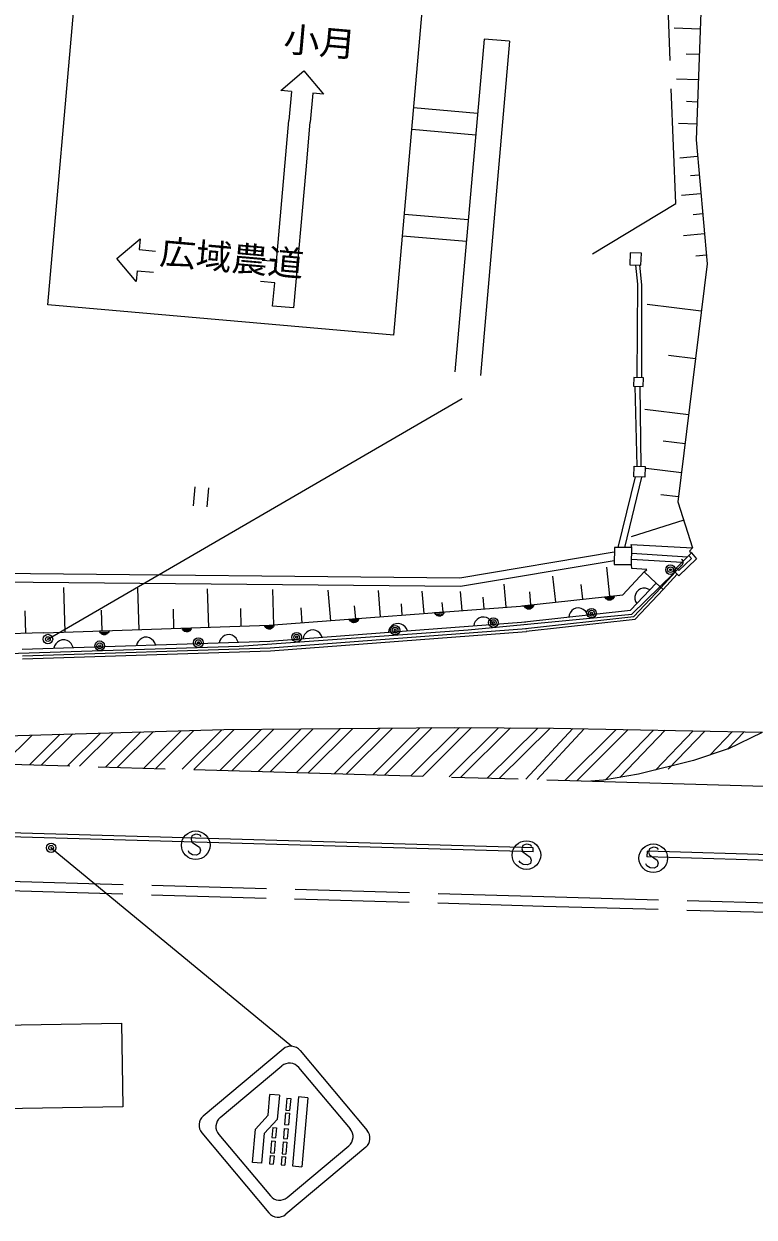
# Model space of a CAD drawing. Units: millimetres, scale not verified. Extents: x 40000 to 680000, y 20000 to 380000.
# Drawn here: x 407446 to 445698, y 277246 to 339799 of the extents above; entities that cross this region are included whole.
import ezdxf
from ezdxf.enums import TextEntityAlignment as Align

# ---------------------------------------------------------------- set-up
doc = ezdxf.new("R2010")
doc.units = ezdxf.units.MM
doc.header["$LTSCALE"] = 1000
doc.header["$PDMODE"] = 32
doc.header["$PDSIZE"] = 500
doc.linetypes.add('CHAIN', pattern=[18.5, 12, -1.5, 3.5, -1.5])
doc.linetypes.add('DASHED', pattern=[7.5, 6, -1.5])
for name, color, linetype, lineweight in [('M-BGD', 7, 'Continuous', 13), ('M-BMK', 2, 'CHAIN', 13), ('M-STR-STRC', 7, 'Continuous', 13)]:
    doc.layers.add(name, color=color, linetype=linetype, lineweight=lineweight)
doc.styles.add('ＭＳ ゴシック', font='')
doc.styles.get('ＭＳ ゴシック').set_extended_font_data('MS Gothic')

msp = doc.modelspace()

# ---------------------------------------------------------------- linework, layer by layer
at = {"layer": 'M-BGD'}
for p, q in [((442872, 339526), (441505, 339576)), ((442823, 338193), (442140, 338218)), ((442774, 336860), (441625, 336902)), ((442731, 335701), (442157, 335722)), ((442689, 334541), (441729, 334577)), ((442736, 332849), (441807, 332767)), ((442824, 331867), (442359, 331825)), ((442911, 330884), (441901, 330794)), ((443005, 329836), (442499, 329791)), ((443098, 328789), (442001, 328691)), ((443198, 327672), (442649, 327623)), ((442933, 324746), (440103, 325093)), ((442627, 322244), (441212, 322417)), ((439450, 320799), (439562, 316617)), ((439709, 320792), (439765, 316611)), ((442267, 319308), (439976, 319589)), ((442080, 317784), (440935, 317925)), ((439474, 316054), (438563, 312351)), ((439805, 316044), (438902, 312349)), ((441894, 316261), (440043, 316487)), ((416394, 315538), (416307, 314541)), ((417054, 314476), (417141, 315472)), ((441739, 315001), (440814, 315114)), ((442017, 313782), (439257, 312903)), ((438378, 312353), (438372, 311465)), ((439285, 312346), (438378, 312353)), ((439285, 312346), (439264, 312505)), ((439264, 312505), (442477, 312338)), ((439278, 311458), (439285, 312346)), ((442477, 312338), (442309, 312163)), ((442309, 312163), (442423, 312065)), ((438376, 312102), (430282, 310747)), ((438369, 311645), (430317, 310296)), ((439276, 311745), (441931, 311572)), ((439296, 312045), (442213, 311854)), ((441494, 311135), (442423, 312065)), ((442685, 311762), (441758, 310858)), ((442410, 311774), (441761, 311141)), ((441889, 311745), (441917, 311716)), ((441917, 311716), (441944, 311659)), ((441957, 311532), (441942, 311475)), ((441944, 311659), (441958, 311602)), ((441958, 311602), (441957, 311532)), ((442272, 311934), (442410, 311774)), ((442423, 312065), (442685, 311762)), ((430282, 310747), (392195, 311119)), ((438148, 309797), (437977, 311326)), ((438372, 311465), (439278, 311458)), ((438819, 309872), (439943, 311066)), ((439300, 311253), (439278, 311458)), ((439288, 308857), (441491, 311007)), ((440080, 311191), (439300, 311253)), ((439943, 311066), (440080, 311191)), ((439943, 311066), (440562, 310483)), ((440816, 310241), (441561, 311048)), ((440926, 310140), (441671, 310946)), ((441491, 311007), (441849, 311356)), ((441561, 311048), (441494, 311135)), ((441671, 310946), (441561, 311048)), ((441761, 311141), (441631, 311272)), ((441758, 310858), (441671, 310946)), ((441906, 311412), (441849, 311356)), ((441942, 311475), (441906, 311412)), ((430317, 310296), (392190, 310669)), ((432706, 309236), (432611, 310428)), ((435305, 309480), (435151, 310853)), ((436726, 309639), (436641, 310403)), ((439223, 309062), (440562, 310483)), ((440562, 310483), (440926, 310140)), ((409617, 307920), (409544, 310250)), ((413491, 308040), (413423, 310212)), ((417127, 308153), (417064, 310176)), ((420540, 308260), (420482, 310143)), ((423524, 308500), (423394, 310115)), ((426131, 308709), (426020, 310090)), ((428408, 308893), (428314, 310067)), ((430399, 309052), (430320, 310047)), ((431553, 309144), (431505, 309740)), ((433523, 309291), (438819, 309872)), ((434007, 309339), (433952, 310028)), ((437880, 309768), (438377, 309823)), ((437907, 309710), (437880, 309768)), ((438362, 309781), (437904, 309730)), ((437942, 309664), (437907, 309710)), ((437929, 309692), (438346, 309739)), ((437997, 309620), (437942, 309664)), ((438321, 309696), (437963, 309656)), ((438007, 309621), (438286, 309652)), ((438295, 309653), (438249, 309618)), ((438340, 309708), (438295, 309653)), ((438364, 309761), (438340, 309708)), ((438377, 309823), (438364, 309761)), ((439389, 308728), (440816, 310241)), ((439479, 309887), (439454, 309773)), ((439454, 309773), (439458, 309632)), ((439460, 308585), (440926, 310140)), ((439532, 310002), (439479, 309887)), ((439642, 310118), (439532, 310002)), ((439753, 310178), (439642, 310118)), ((439865, 310210), (439753, 310178)), ((440007, 310214), (439865, 310210)), ((440120, 310189), (440007, 310214)), ((440235, 310136), (440120, 310189)), ((407553, 307856), (407517, 309021)), ((411554, 307980), (411520, 309066)), ((415309, 308097), (415277, 309108)), ((418834, 308206), (418804, 309148)), ((420287, 308280), (433680, 309298)), ((422032, 308380), (421967, 309187)), ((424827, 308605), (424772, 309295)), ((427269, 308801), (427222, 309388)), ((429404, 308973), (429364, 309470)), ((433658, 309296), (434155, 309351)), ((433685, 309238), (433658, 309296)), ((433670, 308452), (439223, 309062)), ((434139, 309309), (433682, 309258)), ((433720, 309192), (433685, 309238)), ((433707, 309221), (434124, 309267)), ((433775, 309148), (433720, 309192)), ((434099, 309224), (433741, 309184)), ((433828, 309123), (433775, 309148)), ((433785, 309149), (434063, 309180)), ((433890, 309110), (433828, 309123)), ((434007, 309143), (433848, 309126)), ((433970, 309119), (433890, 309110)), ((434027, 309146), (433970, 309119)), ((434073, 309181), (434027, 309146)), ((434117, 309236), (434073, 309181)), ((434142, 309289), (434117, 309236)), ((434155, 309351), (434142, 309289)), ((436150, 309041), (436062, 308930)), ((436243, 309112), (436150, 309041)), ((436358, 309165), (436243, 309112)), ((436517, 309182), (436358, 309165)), ((436640, 309156), (436517, 309182)), ((436746, 309107), (436640, 309156)), ((436857, 309019), (436746, 309107)), ((436928, 308926), (436857, 309019)), ((438050, 309595), (437997, 309620)), ((438112, 309582), (438050, 309595)), ((438229, 309615), (438070, 309598)), ((438192, 309591), (438112, 309582)), ((438249, 309618), (438192, 309591)), ((439458, 309632), (439490, 309520)), ((439490, 309520), (439549, 309408)), ((420332, 307431), (433745, 308450)), ((424489, 308600), (424988, 308638)), ((424514, 308541), (424489, 308600)), ((424971, 308596), (424512, 308561)), ((424548, 308494), (424514, 308541)), ((424535, 308523), (424954, 308555)), ((424601, 308448), (424548, 308494)), ((424927, 308513), (424568, 308485)), ((424653, 308422), (424601, 308448)), ((424611, 308449), (424890, 308470)), ((424715, 308406), (424653, 308422)), ((424833, 308435), (424673, 308423)), ((424795, 308412), (424715, 308406)), ((424853, 308437), (424795, 308412)), ((424900, 308470), (424853, 308437)), ((424947, 308524), (424900, 308470)), ((424973, 308576), (424947, 308524)), ((424988, 308638), (424973, 308576)), ((428960, 308939), (429459, 308977)), ((428985, 308881), (428960, 308939)), ((429442, 308936), (428983, 308901)), ((429018, 308834), (428985, 308881)), ((429006, 308863), (429425, 308894)), ((429072, 308787), (429018, 308834)), ((429398, 308852), (429039, 308825)), ((429124, 308761), (429072, 308787)), ((429082, 308788), (429361, 308809)), ((429185, 308746), (429124, 308761)), ((429304, 308775), (429144, 308763)), ((429265, 308752), (429185, 308746)), ((429324, 308776), (429265, 308752)), ((429371, 308810), (429324, 308776)), ((429417, 308864), (429371, 308810)), ((429443, 308916), (429417, 308864)), ((429459, 308977), (429443, 308916)), ((430718, 308035), (439288, 308857)), ((431094, 308470), (431041, 308365)), ((431186, 308577), (431094, 308470)), ((431281, 308644), (431186, 308577)), ((431398, 308693), (431281, 308644)), ((431557, 308705), (431398, 308693)), ((431680, 308675), (431557, 308705)), ((431784, 308622), (431680, 308675)), ((431891, 308530), (431784, 308622)), ((431959, 308435), (431891, 308530)), ((432008, 308319), (431959, 308435)), ((433730, 308106), (439389, 308728)), ((433756, 307958), (439460, 308585)), ((436013, 308824), (435987, 308701)), ((436062, 308930), (436013, 308824)), ((436981, 308812), (436928, 308926)), ((408491, 307880), (386229, 307193)), ((408491, 307880), (420287, 308280)), ((411406, 307979), (411906, 307996)), ((411428, 307920), (411406, 307979)), ((411887, 307955), (411427, 307940)), ((411460, 307871), (411428, 307920)), ((411449, 307901), (411868, 307915)), ((411511, 307823), (411460, 307871)), ((411840, 307874), (411480, 307862)), ((411562, 307794), (411511, 307823)), ((411521, 307823), (411801, 307832)), ((411623, 307776), (411562, 307794)), ((411742, 307800), (411582, 307795)), ((411703, 307779), (411623, 307776)), ((411762, 307801), (411703, 307779)), ((411811, 307833), (411762, 307801)), ((411859, 307884), (411811, 307833)), ((411888, 307935), (411859, 307884)), ((411906, 307996), (411888, 307935)), ((415730, 308126), (416230, 308143)), ((415752, 308067), (415730, 308126)), ((416211, 308102), (415751, 308087)), ((415784, 308018), (415752, 308067)), ((415773, 308047), (416192, 308061)), ((415835, 307969), (415784, 308018)), ((416164, 308020), (415804, 308008)), ((415886, 307941), (415835, 307969)), ((415845, 307970), (416125, 307979)), ((415947, 307923), (415886, 307941)), ((416066, 307947), (415906, 307942)), ((416027, 307926), (415947, 307923)), ((416086, 307948), (416027, 307926)), ((416135, 307979), (416086, 307948)), ((416183, 308031), (416135, 307979)), ((416212, 308082), (416183, 308031)), ((416230, 308143), (416212, 308082)), ((418077, 307779), (417958, 307735)), ((418237, 307784), (418077, 307779)), ((418358, 307748), (418237, 307784)), ((418727, 307180), (430718, 308035)), ((420059, 308263), (420558, 308301)), ((420083, 308205), (420059, 308263)), ((420541, 308260), (420082, 308225)), ((420117, 308157), (420083, 308205)), ((420105, 308186), (420524, 308218)), ((420171, 308111), (420117, 308157)), ((420497, 308176), (420138, 308149)), ((420223, 308085), (420171, 308111)), ((420181, 308112), (420460, 308133)), ((420284, 308070), (420223, 308085)), ((420402, 308099), (420243, 308086)), ((420364, 308076), (420284, 308070)), ((420351, 307082), (433771, 308101)), ((420359, 306932), (433782, 307952)), ((420422, 308100), (420364, 308076)), ((420470, 308134), (420422, 308100)), ((420516, 308187), (420470, 308134)), ((420542, 308240), (420516, 308187)), ((420558, 308301), (420542, 308240)), ((422152, 307790), (422100, 307686)), ((422244, 307898), (422152, 307790)), ((422340, 307965), (422244, 307898)), ((422456, 308014), (422340, 307965)), ((422616, 308026), (422456, 308014)), ((422738, 307995), (422616, 308026)), ((422843, 307943), (422738, 307995)), ((422950, 307851), (422843, 307943)), ((423017, 307756), (422950, 307851)), ((426571, 308026), (426540, 307903)), ((426623, 308130), (426571, 308026)), ((426715, 308237), (426623, 308130)), ((426810, 308305), (426715, 308237)), ((426927, 308354), (426810, 308305)), ((427086, 308366), (426927, 308354)), ((427209, 308335), (427086, 308366)), ((427313, 308283), (427209, 308335)), ((427421, 308191), (427313, 308283)), ((427488, 308095), (427421, 308191)), ((427537, 307979), (427488, 308095)), ((431041, 308365), (431011, 308243)), ((385597, 306138), (418727, 307180)), ((407360, 307014), (420332, 307431)), ((409058, 307189), (409022, 307068)), ((409115, 307291), (409058, 307189)), ((409212, 307394), (409115, 307291)), ((409310, 307457), (409212, 307394)), ((409429, 307501), (409310, 307457)), ((409589, 307506), (409429, 307501)), ((409710, 307470), (409589, 307506)), ((409812, 307413), (409710, 307470)), ((409915, 307317), (409812, 307413)), ((409978, 307219), (409915, 307317)), ((410022, 307100), (409978, 307219)), ((413383, 307328), (413346, 307207)), ((413439, 307430), (413383, 307328)), ((413536, 307533), (413439, 307430)), ((413634, 307596), (413536, 307533)), ((413753, 307640), (413634, 307596)), ((413913, 307645), (413753, 307640)), ((414034, 307609), (413913, 307645)), ((414136, 307552), (414034, 307609)), ((414239, 307456), (414136, 307552)), ((414302, 307358), (414239, 307456)), ((414346, 307239), (414302, 307358)), ((417707, 307467), (417671, 307346)), ((417763, 307569), (417707, 307467)), ((417860, 307672), (417763, 307569)), ((417958, 307735), (417860, 307672)), ((418460, 307691), (418358, 307748)), ((418563, 307595), (418460, 307691)), ((418626, 307497), (418563, 307595)), ((418670, 307378), (418626, 307497)), ((422100, 307686), (422069, 307563)), ((423066, 307639), (423017, 307756)), ((407371, 306664), (420351, 307082)), ((407376, 306515), (420359, 306932)), ((434118, 296397), (398872, 297406)), ((434124, 296597), (398878, 297606)), ((416251, 297242), (416206, 297065)), ((416438, 297316), (416251, 297242)), ((416558, 297306), (416438, 297316)), ((416675, 297265), (416558, 297306)), ((416729, 297200), (416675, 297265)), ((416206, 297065), (416252, 296911)), ((416252, 296911), (416650, 296635)), ((416650, 296635), (416696, 296480)), ((433576, 296724), (433531, 296548)), ((433531, 296548), (433577, 296393)), ((433763, 296798), (433576, 296724)), ((433883, 296788), (433763, 296798)), ((434000, 296748), (433883, 296788)), ((434054, 296683), (434000, 296748)), ((434118, 296397), (434124, 296597)), ((440219, 296561), (440173, 296384)), ((440406, 296635), (440219, 296561)), ((440526, 296624), (440406, 296635)), ((440643, 296584), (440526, 296624)), ((440697, 296519), (440643, 296584)), ((416113, 296351), (416061, 296446)), ((416284, 296245), (416113, 296351)), ((416494, 296227), (416284, 296245)), ((416651, 296304), (416494, 296227)), ((416696, 296480), (416651, 296304)), ((433438, 295833), (433386, 295928)), ((433577, 296393), (433975, 296117)), ((433975, 296117), (434022, 295963)), ((434022, 295963), (433976, 295786)), ((440090, 296426), (440082, 296126)), ((464399, 295427), (440082, 296126)), ((464407, 295727), (440090, 296426)), ((440173, 296384), (440220, 296230)), ((440220, 296230), (440617, 295954)), ((440617, 295954), (440664, 295799)), ((433609, 295728), (433438, 295833)), ((433819, 295709), (433609, 295728)), ((433976, 295786), (433819, 295709)), ((440081, 295670), (440029, 295764)), ((440252, 295564), (440081, 295670)), ((440461, 295546), (440252, 295564)), ((440619, 295622), (440461, 295546)), ((440664, 295799), (440619, 295622))]:
    msp.add_line(p, q, dxfattribs=at)
at = {"layer": 'M-BGD', "linetype": 'DASHED'}
for points in [[(437234, 327743), (441594, 330389), (441136, 342137), (440887, 346710)], [(391661, 295296), (434687, 294055), (462731, 293272)], [(391643, 294796), (434673, 293556), (462717, 292772)]]:
    msp.add_lwpolyline(points, dxfattribs=at)
at = {"layer": 'M-BGD'}
for points in [[(443132, 346616), (442659, 333720), (443237, 327228), (441709, 314751), (442477, 312338)], [(439580, 321259), (439601, 326145), (439494, 327157)], [(439691, 327149), (439806, 326126), (439806, 321253)]]:
    msp.add_lwpolyline(points, dxfattribs=at)
for points in [[(439214, 327798), (439188, 327169), (439766, 327145), (439792, 327774)], [(439397, 321263), (439386, 320800), (439891, 320788), (439902, 321251)], [(439420, 316621), (439984, 316604), (439967, 316040), (439403, 316057)], [(404127, 287272), (412556, 287416), (412631, 283033), (404201, 282889)]]:
    msp.add_lwpolyline(points, close=True, dxfattribs=at)
for centre, radius in [((441316, 311186), 250), ((441316, 311186), 150), ((441316, 311186), 50), ((437183, 308907), 250), ((437183, 308907), 150), ((432038, 308413), 250), ((432038, 308413), 150), ((432038, 308413), 50), ((437183, 308907), 50), ((408706, 307549), 250), ((421736, 307645), 250), ((421736, 307645), 150), ((426891, 308013), 250), ((426891, 308013), 150), ((426891, 308013), 50), ((408706, 307549), 125), ((411420, 307200), 250), ((411420, 307200), 150), ((411420, 307200), 50), ((416586, 307362), 250), ((416586, 307362), 150), ((416586, 307362), 50), ((421736, 307645), 50), ((416448, 296743), 750), ((408874, 296608), 250), ((408874, 296608), 125), ((433773, 296225), 750), ((440416, 296062), 750)]:
    msp.add_circle(centre, radius, dxfattribs=at)
for p in [(408706, 307549), (408874, 296608)]:
    msp.add_point(p, dxfattribs=at)
at = {"layer": 'M-BMK'}
msp.add_line((379360, 301790), (466239, 299253), dxfattribs=at)
at = {"layer": 'M-STR-STRC'}
for p, q in [((408699, 325065), (410183, 342030)), ((426822, 323479), (428307, 340445)), ((431553, 339002), (430027, 321559)), ((432892, 338885), (431359, 321362)), ((432892, 338885), (431553, 339002)), ((420905, 336311), (422118, 337329)), ((422118, 337329), (423136, 336115)), ((421463, 336262), (420905, 336311)), ((421463, 336262), (421329, 334739)), ((422578, 336164), (422445, 334642)), ((423136, 336115), (422578, 336164)), ((431212, 335097), (427864, 335389)), ((420682, 327336), (421329, 334739)), ((422227, 332146), (422445, 334642)), ((427767, 334274), (431114, 333981)), ((421585, 324909), (422227, 332146)), ((430724, 329518), (427376, 329811)), ((412319, 327505), (413532, 328524)), ((413532, 328524), (413483, 327966)), ((427279, 328695), (430626, 328402)), ((413483, 327966), (414335, 327891)), ((413337, 326292), (412319, 327505)), ((420682, 327336), (419931, 327402)), ((413386, 326850), (413337, 326292)), ((413386, 326850), (414238, 326775)), ((420584, 326220), (419833, 326286)), ((420478, 325007), (420584, 326220)), ((426822, 323479), (408699, 325065)), ((421585, 324909), (420478, 325007)), ((408706, 307549), (430400, 320165)), ((406537, 302479), (417922, 302801)), ((416348, 302757), (414353, 300769)), ((415731, 300729), (417808, 302798)), ((418465, 302817), (416350, 300710)), ((417728, 300670), (419887, 302820)), ((417922, 302801), (430016, 302917)), ((418349, 300653), (420531, 302826)), ((419727, 300612), (421963, 302840)), ((422607, 302846), (420346, 300593)), ((421724, 300554), (424040, 302860)), ((424684, 302866), (422345, 300536)), ((423723, 300496), (426116, 302880)), ((426760, 302886), (424341, 300477)), ((425720, 300437), (428192, 302900)), ((428836, 302906), (426339, 300419)), ((427718, 300379), (430264, 302915)), ((430897, 302910), (428337, 300360)), ((429716, 300321), (432305, 302900)), ((430016, 302917), (435187, 302877)), ((432938, 302895), (430334, 300301)), ((431713, 300261), (434372, 302884)), ((432336, 300243), (435008, 302879)), ((433738, 300202), (436195, 302858)), ((434335, 300185), (436797, 302847)), ((435187, 302877), (446132, 302671)), ((435786, 300142), (438469, 302815)), ((436406, 300125), (439095, 302804)), ((437908, 300164), (440427, 302779)), ((438656, 300292), (441040, 302767)), ((406362, 301002), (407882, 302517)), ((407739, 300961), (409343, 302558)), ((410006, 302584), (408359, 300943)), ((409737, 300903), (411459, 302618)), ((412115, 302637), (410356, 300885)), ((411735, 300845), (413576, 302678)), ((414232, 302697), (412355, 300828)), ((413735, 300789), (415692, 302738)), ((442497, 302740), (440529, 300683)), ((443109, 302728), (441197, 300730)), ((444570, 302701), (443400, 301478)), ((445181, 302689), (444322, 301791)), ((444337, 301796), (446132, 302671)), ((444337, 301796), (442516, 301178)), ((442516, 301178), (439638, 300461)), ((439638, 300461), (437808, 300147)), ((437808, 300147), (437140, 300103)), ((408874, 296608), (421480, 286204)), ((421030, 286058), (416844, 282545)), ((421918, 285981), (425431, 281794)), ((417731, 282468), (420953, 285171)), ((421840, 285093), (424544, 281872)), ((420235, 282585), (420331, 283680)), ((420829, 283636), (420331, 283680)), ((420829, 283636), (420719, 282372)), ((421225, 283479), (421171, 282859)), ((421225, 283479), (421422, 283461)), ((421422, 283461), (421368, 282841)), ((421831, 283548), (421515, 279932)), ((422329, 283505), (421831, 283548)), ((422329, 283505), (422013, 279889)), ((421171, 282859), (421368, 282841)), ((419572, 281863), (420235, 282585)), ((420719, 282372), (420055, 281650)), ((421158, 282714), (421104, 282094)), ((421158, 282714), (421355, 282697)), ((421355, 282697), (421301, 282077)), ((416766, 281658), (420279, 277471)), ((417654, 281580), (420357, 278358)), ((419419, 280116), (419572, 281863)), ((419917, 280072), (420055, 281650)), ((420482, 281942), (420437, 281423)), ((420482, 281942), (420680, 281925)), ((420680, 281925), (420634, 281405)), ((421086, 281889), (421041, 281370)), ((421086, 281889), (421283, 281872)), ((421104, 282094), (421301, 282077)), ((421283, 281872), (421238, 281353)), ((420421, 281238), (420367, 280618)), ((420421, 281238), (420618, 281221)), ((420437, 281423), (420634, 281405)), ((420618, 281221), (420564, 280601)), ((421024, 281185), (420970, 280565)), ((421024, 281185), (421222, 281168)), ((421041, 281370), (421238, 281353)), ((421222, 281168), (421167, 280548)), ((425353, 280906), (421167, 277393)), ((421244, 278281), (424466, 280984)), ((420354, 280473), (420316, 280037)), ((420354, 280473), (420551, 280456)), ((420367, 280618), (420564, 280601)), ((420551, 280456), (420513, 280020)), ((420957, 280421), (420919, 279984)), ((420957, 280421), (421155, 280403)), ((420970, 280565), (421167, 280548)), ((421155, 280403), (421117, 279967)), ((419917, 280072), (419419, 280116)), ((420316, 280037), (420513, 280020)), ((420919, 279984), (421117, 279967)), ((421515, 279932), (422013, 279889))]:
    msp.add_line(p, q, dxfattribs=at)
for centre, start, end in [((421435, 285576), 40, 130), ((421358, 284688), 39.99985, 130), ((417249, 282063), 130, 220), ((418136, 281985), 130, 220.00005), ((424061, 281467), 310.00011, 39.99984), ((424949, 281389), 310, 40), ((420839, 278763), 220.00005, 310.00011), ((420762, 277876), 220, 310)]:
    msp.add_arc(centre, 630, start, end, dxfattribs=at)

# ---------------------------------------------------------------- texts
at = {"layer": 'M-STR-STRC', "style": 'ＭＳ ゴシック', "width": 1.05}
for s, p in [('小月', (420970, 337979)), ('広域農道', (414485, 326813))]:
    msp.add_text(s, height=1320, rotation=355, dxfattribs=at).set_placement(p, align=Align.BOTTOM_LEFT)

doc.saveas('drawing.dxf')
